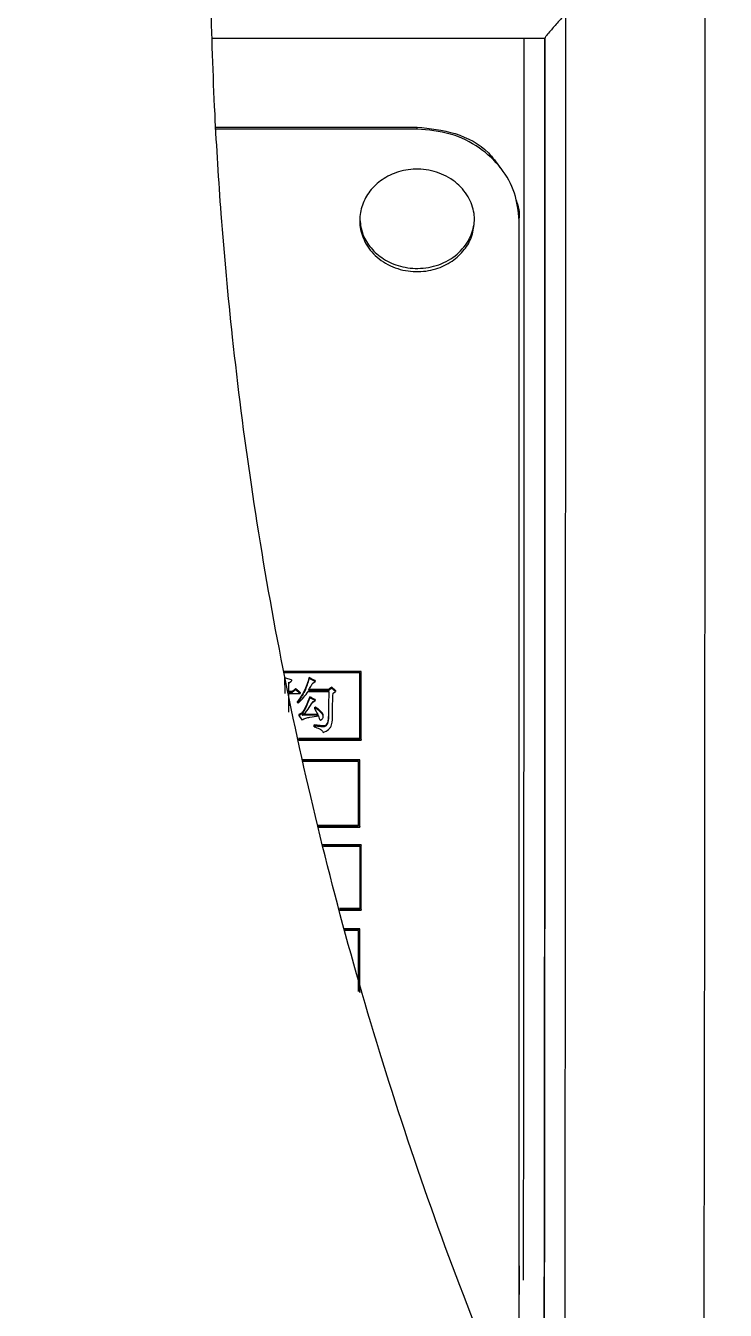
# Model space of a CAD drawing. Header units: millimetres. Extents: x 2126 to 3741, y 477 to 1658.
# Drawn here: x 2374.9 to 2402.3, y 835 to 885.4 of the extents above; entities that cross this region are included whole.
import ezdxf

# ---------------------------------------------------------------- set-up
doc = ezdxf.new("R2010")
doc.units = ezdxf.units.MM

msp = doc.modelspace()

# ---------------------------------------------------------------- linework, layer by layer
at = {"color": 7, "linetype": 'Continuous', "lineweight": 25}
for p, q in [((2395.244, 884.883), (2382.213, 884.883)), ((2395.248, 884.898), (2395.244, 884.883)), ((2395.248, 884.883), (2395.248, 884.898)), ((2382.346, 881.402), (2390.237, 881.402)), ((2390.237, 881.326), (2382.35, 881.326)), ((2390.237, 881.326), (2390.237, 881.402)), ((2394.237, 877.743), (2394.237, 877.851)), ((2388.038, 860.068), (2385.027, 860.068)), ((2388.038, 860.048), (2385.032, 860.048)), ((2387.988, 860.006), (2385.04, 860.006)), ((2385.041, 859.823), (2385.041, 859.784)), ((2385.041, 859.784), (2385.051, 859.243)), ((2385.203, 859.612), (2385.311, 859.694)), ((2385.203, 859.283), (2385.203, 859.651)), ((2385.203, 859.243), (2385.203, 859.612)), ((2385.311, 859.733), (2385.311, 859.694)), ((2386.003, 859.823), (2386.003, 859.784)), ((2386.241, 859.667), (2386.003, 859.784)), ((2386.144, 859.612), (2386.241, 859.667)), ((2386.241, 859.705), (2386.241, 859.667)), ((2388.038, 857.393), (2388.038, 860.068)), ((2388.038, 860.048), (2388.038, 860.068)), ((2385.051, 859.238), (2385.051, 859.198)), ((2385.344, 859.283), (2385.203, 859.283)), ((2385.203, 859.283), (2385.203, 859.243)), ((2385.344, 859.243), (2385.203, 859.243)), ((2385.203, 859.198), (2385.657, 859.198)), ((2385.473, 859.351), (2385.344, 859.243)), ((2385.344, 859.283), (2385.344, 859.243)), ((2385.473, 859.391), (2385.473, 859.351)), ((2385.657, 859.198), (2385.473, 859.351)), ((2385.657, 859.238), (2385.657, 859.198)), ((2385.96, 859.279), (2386.782, 859.279)), ((2386.771, 859.364), (2385.982, 859.364)), ((2386.771, 859.324), (2385.982, 859.324)), ((2386.88, 859.414), (2386.771, 859.324)), ((2386.771, 859.364), (2386.771, 859.324)), ((2386.88, 859.453), (2386.88, 859.414)), ((2387.042, 859.279), (2386.88, 859.414)), ((2386.945, 859.216), (2387.042, 859.279)), ((2387.042, 859.319), (2387.042, 859.279)), ((2385.205, 858.737), (2385.203, 858.969)), ((2385.203, 858.949), (2385.205, 858.717)), ((2385.207, 858.465), (2385.203, 858.929)), ((2385.571, 858.861), (2385.549, 858.888)), ((2385.549, 858.848), (2385.549, 858.888)), ((2385.571, 858.821), (2385.549, 858.848)), ((2386.025, 859.076), (2386.025, 859.036)), ((2386.241, 858.92), (2386.025, 859.036)), ((2386.144, 858.866), (2386.241, 858.92)), ((2386.144, 858.906), (2386.144, 858.866)), ((2386.22, 858.655), (2386.252, 858.673)), ((2386.22, 858.655), (2386.22, 858.615)), ((2386.22, 858.615), (2386.252, 858.633)), ((2386.22, 858.615), (2386.36, 858.355)), ((2386.241, 858.96), (2386.241, 858.92)), ((2386.252, 858.633), (2386.252, 858.673)), ((2385.603, 858.378), (2385.603, 858.337)), ((2385.603, 858.337), (2385.722, 858.167)), ((2386.36, 858.396), (2385.744, 858.378)), ((2385.744, 858.378), (2385.744, 858.337)), ((2386.36, 858.355), (2385.744, 858.337)), ((2386.528, 858.217), (2386.528, 858.22)), ((2386.198, 857.932), (2386.198, 857.968)), ((2386.198, 857.926), (2386.198, 857.968)), ((2386.198, 857.932), (2386.198, 857.891)), ((2386.198, 857.891), (2386.198, 857.926)), ((2387.988, 857.434), (2385.584, 857.434)), ((2385.589, 857.413), (2387.988, 857.413)), ((2385.597, 857.372), (2388.038, 857.372)), ((2387.988, 857.434), (2387.988, 857.413)), ((2388.038, 857.393), (2388.038, 857.372)), ((2387.988, 856.604), (2385.76, 856.604)), ((2387.988, 856.582), (2385.764, 856.582)), ((2387.988, 853.99), (2387.988, 856.604)), ((2387.988, 856.582), (2387.988, 856.604)), ((2387.938, 856.541), (2385.773, 856.541)), ((2387.938, 854.03), (2386.354, 854.03)), ((2386.36, 854.007), (2387.938, 854.007)), ((2386.37, 853.967), (2387.988, 853.967)), ((2387.938, 854.03), (2387.938, 854.007)), ((2387.988, 853.99), (2387.988, 853.967)), ((2388.038, 853.275), (2386.547, 853.275)), ((2388.038, 853.251), (2386.553, 853.251)), ((2386.563, 853.212), (2387.988, 853.212)), ((2388.038, 850.728), (2388.038, 853.275)), ((2388.038, 853.275), (2388.038, 853.251)), ((2387.988, 850.767), (2387.189, 850.767)), ((2387.988, 850.742), (2387.195, 850.742)), ((2387.205, 850.703), (2388.038, 850.703)), ((2387.988, 850.742), (2387.988, 850.767)), ((2388.038, 850.728), (2388.038, 850.703)), ((2387.988, 849.979), (2387.391, 849.979)), ((2387.988, 849.953), (2387.397, 849.953)), ((2387.938, 849.914), (2387.407, 849.914)), ((2387.988, 849.953), (2387.988, 849.979)), ((2387.988, 847.505), (2387.988, 849.927)), ((2387.938, 847.543), (2387.938, 847.516)), ((2387.988, 847.505), (2387.988, 847.478)), ((2394.237, 836.77), (2394.237, 835.638))]:
    msp.add_line(p, q, dxfattribs=at)
at = {"color": 7, "linetype": 'Continuous', "lineweight": 25, "flags": 128}
msp.add_lwpolyline([(2401.521, 889.661), (2401.52, 884.435), (2401.519, 879.23), (2401.517, 874.072), (2401.515, 868.981), (2401.512, 863.983), (2401.508, 859.098), (2401.503, 854.348), (2401.498, 849.756), (2401.492, 845.342), (2401.485, 841.126), (2401.478, 837.126), (2401.47, 833.361), (2401.462, 829.847), (2401.453, 826.6), (2401.444, 823.635), (2401.434, 820.966), (2401.424, 818.603), (2401.414, 816.559), (2401.408, 815.61)], dxfattribs=at)
at = {"color": 7, "linetype": 'Continuous', "lineweight": 25}
for points, knots in [([(2362.131, 889.762), (2362.156, 887.202), (2362.191, 883.621), (2362.47, 878.352), (2362.805, 873.888), (2363.371, 868.571), (2364.144, 863.002), (2365.154, 857.189), (2366.41, 851.218), (2367.921, 845.142), (2369.691, 839.004), (2371.726, 832.839), (2374.025, 826.675), (2376.59, 820.538), (2379.421, 814.45), (2382.515, 808.431), (2385.869, 802.498), (2389.481, 796.669), (2393.347, 790.959), (2397.461, 785.383), (2401.818, 779.956), (2406.412, 774.69), (2411.237, 769.599), (2416.285, 764.694), (2421.548, 759.987), (2427.018, 755.49), (2432.686, 751.211), (2438.543, 747.163), (2444.58, 743.353), (2450.785, 739.791), (2457.15, 736.486), (2463.663, 733.445), (2470.312, 730.676), (2477.086, 728.186), (2483.974, 725.98), (2490.963, 724.066), (2498.04, 722.447), (2505.194, 721.129), (2512.411, 720.116), (2519.678, 719.412), (2526.982, 719.019), (2534.31, 718.94), (2541.648, 719.177), (2548.983, 719.731), (2556.301, 720.604), (2563.588, 721.794), (2570.83, 723.302), (2578.015, 725.127), (2585.128, 727.267), (2592.155, 729.721), (2599.084, 732.486), (2605.9, 735.559), (2612.591, 738.936), (2619.143, 742.614), (2625.543, 746.587), (2631.778, 750.852), (2637.836, 755.403), (2643.704, 760.235), (2649.371, 765.342), (2654.823, 770.719), (2659.871, 776.166), (2664.523, 781.639), (2668.793, 787.097), (2672.835, 792.722), (2676.643, 798.504), (2680.212, 804.431), (2683.534, 810.494), (2686.604, 816.679), (2689.417, 822.976), (2691.969, 829.37), (2694.255, 835.845), (2696.272, 842.383), (2698.014, 848.957), (2699.479, 855.53), (2700.661, 862.024), (2701.558, 868.314), (2702.141, 873.837), (2702.509, 878.72), (2702.748, 883.544), (2702.866, 889.519), (2702.755, 895.035), (2702.483, 900.305), (2702.146, 904.769), (2701.581, 910.085), (2700.808, 915.654), (2699.798, 921.468), (2698.541, 927.439), (2697.031, 933.515), (2695.26, 939.653), (2693.226, 945.818), (2690.926, 951.982), (2688.361, 958.118), (2685.531, 964.207), (2682.437, 970.226), (2679.082, 976.159), (2675.47, 981.988), (2671.605, 987.698), (2667.491, 993.273), (2663.133, 998.701), (2658.539, 1003.966), (2653.715, 1009.058), (2648.667, 1013.962), (2643.404, 1018.669), (2637.934, 1023.167), (2632.266, 1027.445), (2626.409, 1031.494), (2620.372, 1035.304), (2614.166, 1038.865), (2607.801, 1042.17), (2601.289, 1045.213), (2594.638, 1047.975), (2588.356, 1050.312), (2584.251, 1051.59), (2582.442, 1052.154)], [0, 0, 0, 0, 0.0102074, 0.014274, 0.021037, 0.0280561, 0.0355867, 0.0434511, 0.0515783, 0.0599113, 0.0684099, 0.0770439, 0.085791, 0.0946336, 0.1035582, 0.112554, 0.1216124, 0.1307262, 0.1398897, 0.1490979, 0.1583469, 0.1676331, 0.1769537, 0.1863062, 0.1956884, 0.2050985, 0.2145348, 0.2239961, 0.233481, 0.2429885, 0.2525178, 0.262068, 0.2716385, 0.2812287, 0.2908382, 0.3004664, 0.3101132, 0.3197782, 0.3294613, 0.3391624, 0.3488814, 0.3586183, 0.3683733, 0.3781464, 0.387938, 0.3977483, 0.4075776, 0.4174265, 0.4272956, 0.4371854, 0.4470968, 0.4570307, 0.4669882, 0.4769704, 0.486979, 0.4970156, 0.5070822, 0.5171812, 0.5273154, 0.5374882, 0.5477037, 0.5569145, 0.5661226, 0.5753266, 0.5845258, 0.5937191, 0.6029052, 0.6120821, 0.6212471, 0.6303962, 0.6395236, 0.6486197, 0.6576679, 0.6666375, 0.6754633, 0.6839789, 0.6919633, 0.6976055, 0.7035012, 0.7112199, 0.7214273, 0.7254939, 0.7322569, 0.739276, 0.7468066, 0.754671, 0.7627982, 0.7711312, 0.7796298, 0.7882638, 0.7970109, 0.8058535, 0.8147781, 0.8237739, 0.8328323, 0.8419461, 0.8511096, 0.8603178, 0.8695668, 0.878853, 0.8881736, 0.8975261, 0.9069083, 0.9163184, 0.9257547, 0.935216, 0.9447009, 0.9542084, 0.9637377, 0.9732879, 0.9828584, 0.9924486, 1, 1, 1, 1]), ([(2490.403, 745.032), (2489.341, 745.333), (2486.037, 746.269), (2480.585, 748.176), (2474.058, 750.734), (2467.646, 753.619), (2461.358, 756.804), (2455.21, 760.292), (2449.214, 764.077), (2443.385, 768.153), (2437.736, 772.516), (2432.28, 777.16), (2427.031, 782.079), (2422.174, 787.088), (2417.703, 792.143), (2413.604, 797.201), (2409.731, 802.43), (2406.089, 807.817), (2402.686, 813.353), (2399.527, 819.026), (2396.62, 824.823), (2393.97, 830.731), (2391.581, 836.734), (2389.458, 842.817), (2387.606, 848.956), (2386.028, 855.123), (2384.729, 861.268), (2383.717, 867.276), (2383.006, 872.843), (2382.56, 877.689), (2382.283, 882.159), (2382.145, 886.064), (2382.135, 888.663), (2382.131, 889.711)], [0, 0, 0, 0, 0.017078, 0.053144, 0.089298, 0.125545, 0.161888, 0.198335, 0.23489, 0.271563, 0.308361, 0.345297, 0.382382, 0.419634, 0.453214, 0.486783, 0.520336, 0.55387, 0.58738, 0.62086, 0.654303, 0.687696, 0.721023, 0.754256, 0.787351, 0.820228, 0.85273, 0.884498, 0.914491, 0.939551, 0.959781, 0.98378, 1, 1, 1, 1]), ([(2396.049, 889.329), (2396.05, 886.897), (2396.05, 882.051), (2396.049, 874.873), (2396.047, 869.027), (2396.046, 864.469), (2396.044, 861.122), (2396.042, 857.846), (2396.041, 854.648), (2396.039, 851.533), (2396.036, 847.579), (2396.032, 842.784), (2396.026, 837.23), (2396.019, 831.881), (2396.013, 828.177), (2396.01, 826.504), (2396.009, 826.298)], [0, 0, 0, 0, 0.099314, 0.197878, 0.29569, 0.344327, 0.392776, 0.441037, 0.48911, 0.536996, 0.584693, 0.676006, 0.773113, 0.876014, 0.984707, 1, 1, 1, 1]), ([(2396.01, 885.838), (2396.008, 885.83), (2396.003, 885.798), (2395.912, 885.694), (2395.726, 885.475), (2395.489, 885.214), (2395.322, 885.015), (2395.258, 884.928), (2395.25, 884.904), (2395.248, 884.898)], [0, 0, 0, 0, 0.0146665, 0.0629057, 0.2528185, 0.5796375, 0.7759438, 0.9348975, 1, 1, 1, 1]), ([(2394.409, 836.204), (2394.41, 837.053), (2394.412, 838.978), (2394.415, 842.141), (2394.419, 845.565), (2394.423, 850.555), (2394.427, 857.376), (2394.432, 866.276), (2394.434, 875.473), (2394.435, 881.741), (2394.435, 884.883)], [0, 0, 0, 0, 0.065248, 0.147896, 0.226473, 0.300978, 0.478059, 0.653103, 0.826109, 1, 1, 1, 1]), ([(2395.236, 884.883), (2395.236, 884.495), (2395.236, 883.888), (2395.236, 882.894), (2395.236, 881.834), (2395.236, 880.624), (2395.236, 879.572), (2395.236, 878.567), (2395.235, 877.333), (2395.235, 875.498), (2395.235, 873.819), (2395.235, 872.47), (2395.234, 871.661), (2395.234, 870.806), (2395.234, 869.906), (2395.234, 868.962), (2395.233, 866.028), (2395.231, 861.481), (2395.228, 855.788), (2395.225, 851.118), (2395.222, 847.403), (2395.219, 844.574), (2395.217, 842.564), (2395.216, 841.378), (2395.215, 840.819), (2395.215, 840.657), (2395.215, 840.605), (2395.215, 840.587), (2395.215, 840.58), (2395.215, 840.578), (2395.215, 840.577), (2395.215, 840.576), (2395.215, 840.576), (2395.215, 840.576), (2395.215, 840.576), (2395.215, 840.576), (2395.215, 840.307), (2395.214, 839.625), (2395.213, 838.37), (2395.211, 836.861), (2395.209, 835.463), (2395.208, 834.444), (2395.207, 833.671), (2395.206, 832.846), (2395.204, 831.86), (2395.203, 830.884), (2395.201, 830.083), (2395.2, 829.304), (2395.199, 828.667), (2395.198, 828.229), (2395.198, 828.107)], [0, 0, 0, 0, 0.017551, 0.027477, 0.045011, 0.065616, 0.082476, 0.092885, 0.111431, 0.1388, 0.176932, 0.188699, 0.201204, 0.214447, 0.228429, 0.243149, 0.258608, 0.366138, 0.459728, 0.539372, 0.605068, 0.656812, 0.694601, 0.718435, 0.725118, 0.727151, 0.727909, 0.728155, 0.728247, 0.728284, 0.7283, 0.728307, 0.72831, 0.728311, 0.728312, 0.728312, 0.728312, 0.744024, 0.768439, 0.803217, 0.836029, 0.8561, 0.868601, 0.886365, 0.910565, 0.934954, 0.953683, 0.966991, 0.990806, 1, 1, 1, 1]), ([(2395.248, 884.883), (2395.248, 882), (2395.248, 876.078), (2395.246, 867.647), (2395.242, 859.56), (2395.238, 851.94), (2395.232, 844.473), (2395.224, 837.379), (2395.217, 831.807), (2395.212, 829.011), (2395.21, 828.079)], [0, 0, 0, 0, 0.130518, 0.268168, 0.390099, 0.517129, 0.649259, 0.786491, 0.928825, 1, 1, 1, 1]), ([(2390.237, 881.402), (2390.738, 881.349), (2391.741, 881.244), (2392.906, 880.63), (2393.338, 880.023), (2393.478, 879.826)], [0, 0, 0, 0, 0.402722, 0.806503, 1, 1, 1, 1]), ([(2394.237, 877.744), (2394.2, 878.109), (2394.127, 878.839), (2393.557, 879.834), (2392.69, 880.646), (2391.542, 881.215), (2390.677, 881.288), (2390.237, 881.326)], [0, 0, 0, 0, 0.184668, 0.3699947, 0.5658507, 0.7794444, 1, 1, 1, 1]), ([(2392.487, 877.744), (2392.466, 877.539), (2392.425, 877.128), (2392.103, 876.571), (2391.615, 876.114), (2390.955, 875.803), (2390.175, 875.696), (2389.361, 875.845), (2388.649, 876.256), (2388.164, 876.858), (2388.002, 877.392), (2387.976, 877.885), (2388.058, 878.361), (2388.368, 878.92), (2388.86, 879.379), (2389.518, 879.692), (2390.299, 879.8), (2391.112, 879.649), (2391.825, 879.236), (2392.307, 878.632), (2392.475, 878.098), (2392.485, 877.807), (2392.487, 877.744)], [0, 0, 0, 0, 0.046276, 0.092719, 0.141715, 0.19519, 0.253686, 0.315261, 0.376912, 0.43437, 0.485817, 0.500005, 0.546254, 0.592701, 0.641799, 0.695155, 0.753514, 0.815397, 0.876864, 0.934161, 0.985737, 1, 1, 1, 1]), ([(2394.087, 878.617), (2394.143, 878.469), (2394.236, 878.221), (2394.237, 877.958), (2394.237, 877.852)], [0, 0, 0, 0, 0.598586, 1, 1, 1, 1]), ([(2387.987, 877.852), (2388.007, 877.651), (2388.048, 877.247), (2388.364, 876.698), (2388.846, 876.247), (2389.5, 875.934), (2390.281, 875.822), (2391.1, 875.965), (2391.82, 876.373), (2392.308, 876.973), (2392.476, 877.504), (2392.485, 877.791), (2392.487, 877.852)], [0, 0, 0, 0, 0.0912038, 0.1828761, 0.2801993, 0.3866808, 0.5040829, 0.6292887, 0.7538352, 0.8693163, 0.9721511, 1, 1, 1, 1]), ([(2394.237, 830.248), (2394.237, 831.004), (2394.237, 833.446), (2394.237, 838.014), (2394.237, 843.094), (2394.237, 848.478), (2394.237, 853.007), (2394.237, 858.898), (2394.237, 863.782), (2394.237, 870.447), (2394.237, 874.74), (2394.237, 877.744)], [0, 0, 0, 0, 0.063071, 0.203688, 0.344307, 0.414547, 0.555165, 0.625405, 0.766021, 0.83626, 1, 1, 1, 1]), ([(2385.311, 859.733), (2385.279, 859.743), (2385.219, 859.763), (2385.128, 859.793), (2385.07, 859.813), (2385.041, 859.823)], [0, 0, 0, 0, 0.35122, 0.67561, 1, 1, 1, 1]), ([(2386.003, 859.823), (2385.946, 859.637), (2385.844, 859.305), (2385.64, 859.016), (2385.549, 858.888)], [0, 0, 0, 0, 0.55646, 1, 1, 1, 1]), ([(2386.003, 859.784), (2385.953, 859.618), (2385.853, 859.285), (2385.651, 858.994), (2385.549, 858.848)], [0, 0, 0, 0, 0.496751, 1, 1, 1, 1]), ([(2385.982, 859.324), (2386.009, 859.376), (2386.061, 859.473), (2386.118, 859.568), (2386.144, 859.612)], [0, 0, 0, 0, 0.532976, 1, 1, 1, 1]), ([(2386.241, 859.705), (2386.212, 859.72), (2386.157, 859.747), (2386.078, 859.786), (2386.028, 859.81), (2386.003, 859.823)], [0, 0, 0, 0, 0.374291, 0.687145, 1, 1, 1, 1]), ([(2387.988, 857.413), (2387.988, 857.679), (2387.988, 858.211), (2387.988, 859.075), (2387.988, 859.675), (2387.988, 860.006)], [0, 0, 0, 0, 0.309667, 0.619335, 1, 1, 1, 1]), ([(2387.988, 860.006), (2387.988, 859.752), (2387.988, 859.236), (2387.988, 858.378), (2387.988, 857.777), (2387.988, 857.434)], [0, 0, 0, 0, 0.294871, 0.597185, 1, 1, 1, 1]), ([(2388.038, 857.372), (2388.038, 857.638), (2388.038, 858.169), (2388.038, 859.061), (2388.038, 859.689), (2388.038, 860.048)], [0, 0, 0, 0, 0.300086, 0.600172, 1, 1, 1, 1]), ([(2385.203, 858.929), (2385.203, 858.979), (2385.203, 859.069), (2385.203, 859.159), (2385.203, 859.198)], [0, 0, 0, 0, 0.56, 1, 1, 1, 1]), ([(2385.203, 858.949), (2385.203, 858.986), (2385.203, 859.059), (2385.203, 859.153), (2385.203, 859.198)], [0, 0, 0, 0, 0.510364, 1, 1, 1, 1]), ([(2385.473, 859.391), (2385.461, 859.38), (2385.436, 859.359), (2385.393, 859.323), (2385.362, 859.298), (2385.344, 859.283)], [0, 0, 0, 0, 0.288603, 0.577204, 1, 1, 1, 1]), ([(2385.657, 859.238), (2385.632, 859.259), (2385.589, 859.294), (2385.528, 859.345), (2385.492, 859.375), (2385.473, 859.391)], [0, 0, 0, 0, 0.407433, 0.703717, 1, 1, 1, 1]), ([(2385.571, 858.821), (2385.649, 858.898), (2385.794, 859.04), (2385.908, 859.204), (2385.96, 859.279)], [0, 0, 0, 0, 0.541449, 1, 1, 1, 1]), ([(2386.782, 859.279), (2386.768, 858.985), (2386.748, 858.581), (2386.77, 858.134), (2386.707, 857.974), (2386.652, 857.918), (2386.597, 857.89), (2386.531, 857.886), (2386.399, 857.905), (2386.287, 857.917), (2386.198, 857.926)], [0, 0, 0, 0, 0.489233, 0.672718, 0.735367, 0.76608, 0.796242, 0.828596, 0.864188, 1, 1, 1, 1]), ([(2386.555, 857.677), (2386.63, 857.708), (2386.74, 857.756), (2386.841, 857.871), (2386.926, 858.067), (2386.906, 858.526), (2386.929, 858.94), (2386.945, 859.216)], [0, 0, 0, 0, 0.132026, 0.196101, 0.258534, 0.505562, 1, 1, 1, 1]), ([(2386.88, 859.453), (2386.867, 859.443), (2386.843, 859.423), (2386.807, 859.393), (2386.783, 859.373), (2386.771, 859.364)], [0, 0, 0, 0, 0.346323, 0.673162, 1, 1, 1, 1]), ([(2387.042, 859.319), (2387.015, 859.341), (2386.961, 859.386), (2386.907, 859.431), (2386.88, 859.453)], [0, 0, 0, 0, 0.5000003, 1, 1, 1, 1]), ([(2385.207, 858.465), (2385.207, 858.519), (2385.206, 858.608), (2385.205, 858.707), (2385.204, 858.757), (2385.204, 858.798), (2385.203, 858.861), (2385.203, 858.919), (2385.203, 858.949)], [0, 0, 0, 0, 0.346989, 0.56406, 0.627993, 0.665176, 0.826013, 1, 1, 1, 1]), ([(2386.025, 859.076), (2385.98, 858.947), (2385.911, 858.75), (2385.792, 858.539), (2385.705, 858.423), (2385.637, 858.393), (2385.603, 858.378)], [0, 0, 0, 0, 0.493279, 0.7531, 0.87522, 1, 1, 1, 1]), ([(2386.025, 859.036), (2385.979, 858.908), (2385.898, 858.683), (2385.768, 858.443), (2385.651, 858.348), (2385.613, 858.339), (2385.603, 858.337)], [0, 0, 0, 0, 0.4941647, 0.8691614, 0.966217, 1, 1, 1, 1]), ([(2385.744, 858.337), (2385.82, 858.42), (2385.971, 858.585), (2386.086, 858.773), (2386.144, 858.866)], [0, 0, 0, 0, 0.502347, 1, 1, 1, 1]), ([(2386.241, 858.96), (2386.212, 858.975), (2386.162, 859.002), (2386.09, 859.041), (2386.047, 859.065), (2386.025, 859.076)], [0, 0, 0, 0, 0.402508, 0.701255, 1, 1, 1, 1]), ([(2386.551, 858.311), (2386.552, 858.314), (2386.56, 858.332), (2386.55, 858.375), (2386.503, 858.472), (2386.386, 858.567), (2386.291, 858.643), (2386.252, 858.673)], [0, 0, 0, 0, 0.016217, 0.1216, 0.261121, 0.702097, 1, 1, 1, 1]), ([(2386.371, 858.319), (2386.379, 858.288), (2386.392, 858.24), (2386.409, 858.187), (2386.425, 858.168), (2386.431, 858.164), (2386.436, 858.161), (2386.442, 858.16), (2386.451, 858.16), (2386.467, 858.165), (2386.488, 858.178), (2386.516, 858.201), (2386.543, 858.236), (2386.559, 858.284), (2386.55, 858.334), (2386.53, 858.38), (2386.485, 858.434), (2386.396, 858.521), (2386.31, 858.588), (2386.252, 858.633)], [0, 0, 0, 0, 0.12083, 0.185578, 0.200463, 0.207293, 0.213836, 0.220353, 0.227161, 0.24221, 0.277123, 0.31159, 0.371541, 0.433275, 0.493638, 0.554959, 0.617623, 0.744187, 1, 1, 1, 1]), ([(2385.722, 858.167), (2385.771, 858.193), (2385.868, 858.244), (2386.091, 858.284), (2386.259, 858.305), (2386.371, 858.319)], [0, 0, 0, 0, 0.246103, 0.496572, 1, 1, 1, 1]), ([(2386.753, 858.303), (2386.752, 858.288), (2386.748, 858.215), (2386.75, 858.116), (2386.706, 858.018), (2386.663, 857.967), (2386.61, 857.937), (2386.535, 857.925), (2386.398, 857.949), (2386.279, 857.96), (2386.198, 857.968)], [0, 0, 0, 0, 0.059261, 0.277391, 0.368105, 0.4594, 0.520103, 0.580915, 0.717891, 1, 1, 1, 1]), ([(2386.198, 857.891), (2386.27, 857.87), (2386.377, 857.838), (2386.483, 857.77), (2386.533, 857.721), (2386.548, 857.691), (2386.555, 857.677)], [0, 0, 0, 0, 0.509381, 0.758484, 0.880594, 1, 1, 1, 1]), ([(2387.988, 853.967), (2387.988, 854.226), (2387.988, 854.745), (2387.988, 855.616), (2387.988, 856.231), (2387.988, 856.582)], [0, 0, 0, 0, 0.300086, 0.600172, 1, 1, 1, 1]), ([(2387.938, 854.007), (2387.938, 854.266), (2387.938, 854.786), (2387.938, 855.63), (2387.938, 856.217), (2387.938, 856.541)], [0, 0, 0, 0, 0.309667, 0.619335, 1, 1, 1, 1]), ([(2387.938, 856.541), (2387.938, 856.335), (2387.938, 855.917), (2387.938, 855.078), (2387.938, 854.449), (2387.938, 854.03)], [0, 0, 0, 0, 0.243669, 0.4958456, 1, 1, 1, 1]), ([(2387.988, 853.212), (2387.988, 852.954), (2387.988, 852.44), (2387.988, 851.616), (2387.988, 851.053), (2387.988, 850.742)], [0, 0, 0, 0, 0.309667, 0.619335, 1, 1, 1, 1]), ([(2387.988, 853.212), (2387.988, 853.012), (2387.988, 852.605), (2387.988, 851.788), (2387.988, 851.175), (2387.988, 850.767)], [0, 0, 0, 0, 0.242842, 0.495294, 1, 1, 1, 1]), ([(2388.038, 850.703), (2388.038, 850.955), (2388.038, 851.461), (2388.038, 852.309), (2388.038, 852.909), (2388.038, 853.251)], [0, 0, 0, 0, 0.300086, 0.600172, 1, 1, 1, 1]), ([(2387.938, 847.516), (2387.938, 847.761), (2387.938, 848.251), (2387.938, 849.05), (2387.938, 849.607), (2387.938, 849.914)], [0, 0, 0, 0, 0.309667, 0.619335, 1, 1, 1, 1]), ([(2387.938, 849.914), (2387.938, 849.721), (2387.938, 849.326), (2387.938, 848.533), (2387.938, 847.939), (2387.938, 847.543)], [0, 0, 0, 0, 0.241953, 0.494702, 1, 1, 1, 1]), ([(2387.988, 847.478), (2387.988, 847.723), (2387.988, 848.213), (2387.988, 849.037), (2387.988, 849.62), (2387.988, 849.953)], [0, 0, 0, 0, 0.300086, 0.600172, 1, 1, 1, 1])]:
    msp.add_open_spline(points, degree=3, knots=knots, dxfattribs=at)

doc.saveas('drawing.dxf')
